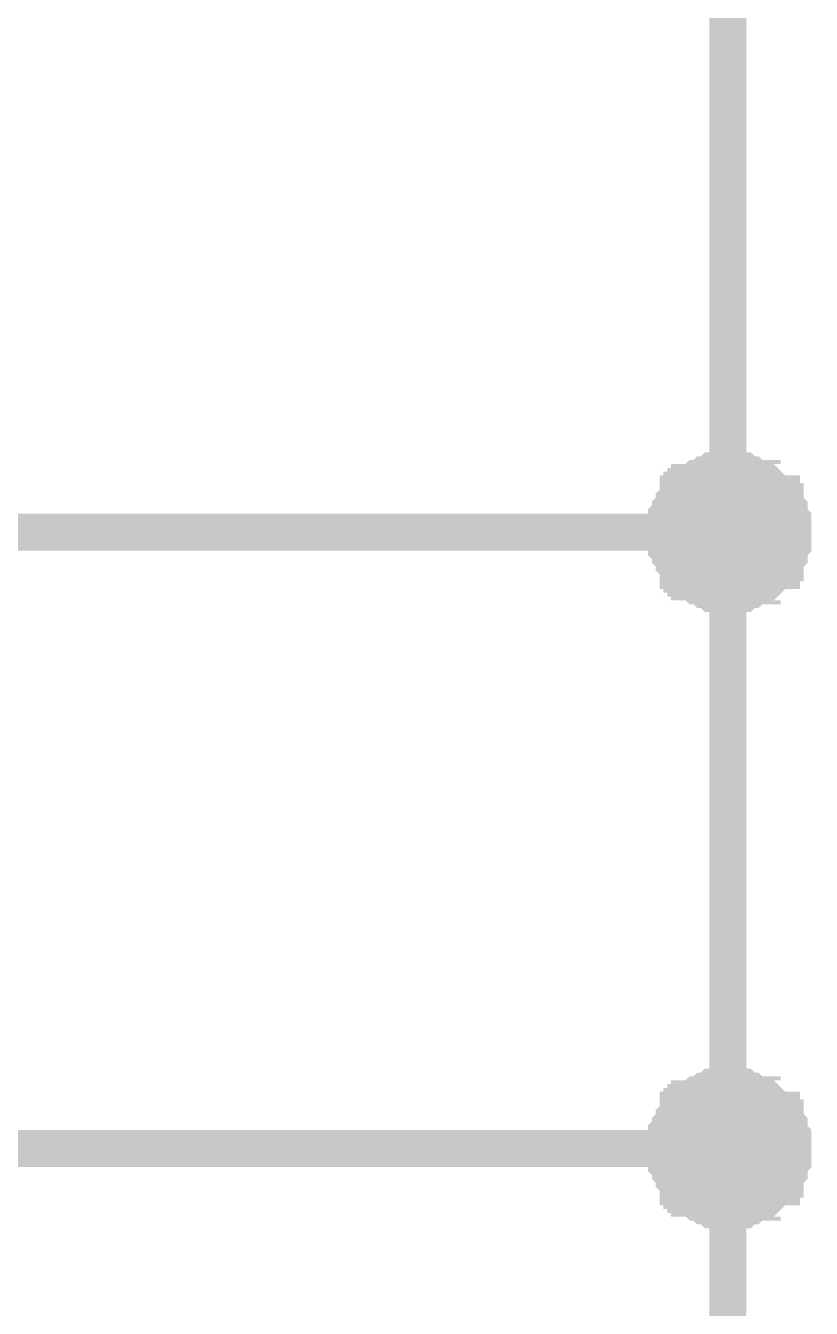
# Model space of a CAD drawing. Header units: millimetres. Extents: x 101 to 942, y 57 to 651.
# Drawn here: x 751.79 to 758.17, y 512.48 to 522.89 of the extents above; entities that cross this region are included whole.
import ezdxf

# ---------------------------------------------------------------- set-up
doc = ezdxf.new("R2010")
doc.units = ezdxf.units.MM
doc.header["$LTSCALE"] = 0.5
doc.layers.add('Sheet', color=255, linetype='Continuous')

msp = doc.modelspace()

# ---------------------------------------------------------------- linework, layer by layer
at = {"layer": 'Sheet', "color": 7}
for points, const_width in [([(747.49, 518.784), (757.49, 518.784), (757.49, 523.785), (747.49, 523.785)], 0.3), ([(756.993, 518.784), (756.993, 518.815), (756.993, 518.846), (756.993, 518.846), (756.993, 518.877), (756.993, 518.908), (757.024, 518.939), (757.024, 518.97), (757.024, 518.97), (757.055, 519.001), (757.055, 519.032), (757.055, 519.032), (757.087, 519.063), (757.087, 519.094), (757.118, 519.094), (757.118, 519.125), (757.149, 519.125), (757.149, 519.156), (757.18, 519.156), (757.18, 519.187), (757.211, 519.187), (757.242, 519.219), (757.242, 519.219), (757.273, 519.219), (757.304, 519.25), (757.304, 519.25), (757.335, 519.25), (757.366, 519.281), (757.397, 519.281), (757.428, 519.281), (757.428, 519.281), (757.459, 519.281), (757.49, 519.281)], 0.3), ([(756.993, 518.784), (756.993, 518.815), (756.993, 518.846), (756.993, 518.846), (756.993, 518.877), (756.993, 518.908), (757.024, 518.939), (757.024, 518.97), (757.024, 518.97), (757.055, 519.001), (757.055, 519.032), (757.055, 519.032), (757.087, 519.063), (757.087, 519.094), (757.118, 519.094), (757.118, 519.125), (757.149, 519.125), (757.149, 519.156), (757.18, 519.156), (757.18, 519.187), (757.211, 519.187), (757.242, 519.219), (757.242, 519.219), (757.273, 519.219), (757.304, 519.25), (757.304, 519.25), (757.335, 519.25), (757.366, 519.281), (757.397, 519.281), (757.428, 519.281), (757.428, 519.281), (757.459, 519.281), (757.49, 519.281)], 0.3), ([(756.993, 518.784), (756.993, 518.815), (756.993, 518.846), (756.993, 518.846), (756.993, 518.877), (756.993, 518.908), (757.024, 518.939), (757.024, 518.97), (757.024, 518.97), (757.055, 519.001), (757.055, 519.032), (757.055, 519.032), (757.087, 519.063), (757.087, 519.094), (757.118, 519.094), (757.118, 519.125), (757.149, 519.125), (757.149, 519.156), (757.18, 519.156), (757.18, 519.187), (757.211, 519.187), (757.242, 519.219), (757.242, 519.219), (757.273, 519.219), (757.304, 519.25), (757.304, 519.25), (757.335, 519.25), (757.366, 519.281), (757.397, 519.281), (757.428, 519.281), (757.428, 519.281), (757.459, 519.281), (757.49, 519.281)], 0.3), ([(756.993, 518.784), (756.993, 518.815), (756.993, 518.846), (756.993, 518.846), (756.993, 518.877), (756.993, 518.908), (757.024, 518.939), (757.024, 518.97), (757.024, 518.97), (757.055, 519.001), (757.055, 519.032), (757.055, 519.032), (757.087, 519.063), (757.087, 519.094), (757.118, 519.094), (757.118, 519.125), (757.149, 519.125), (757.149, 519.156), (757.18, 519.156), (757.18, 519.187), (757.211, 519.187), (757.242, 519.219), (757.242, 519.219), (757.273, 519.219), (757.304, 519.25), (757.304, 519.25), (757.335, 519.25), (757.366, 519.281), (757.397, 519.281), (757.428, 519.281), (757.428, 519.281), (757.459, 519.281), (757.49, 519.281)], 0.3), ([(757.49, 519.281), (757.49, 519.281)], 0.3), ([(757.49, 519.281), (757.521, 519.281), (757.552, 519.281), (757.552, 519.281), (757.583, 519.281), (757.615, 519.281), (757.646, 519.25), (757.677, 519.25), (757.677, 519.25), (757.708, 519.219), (757.739, 519.219), (757.77, 519.219), (757.77, 519.187), (757.801, 519.187), (757.832, 519.156), (757.832, 519.156), (757.863, 519.125), (757.863, 519.125), (757.894, 519.094), (757.925, 519.094), (757.925, 519.063), (757.925, 519.032), (757.956, 519.032), (757.956, 519.001), (757.987, 518.97), (757.987, 518.97), (757.987, 518.939), (757.987, 518.908), (758.018, 518.877), (758.018, 518.846), (758.018, 518.846), (758.018, 518.815), (758.018, 518.784)], 0.3), ([(757.49, 519.281), (757.49, 519.281)], 0.3), ([(757.49, 519.281), (757.521, 519.281), (757.552, 519.281), (757.552, 519.281), (757.583, 519.281), (757.615, 519.281), (757.646, 519.25), (757.677, 519.25), (757.677, 519.25), (757.708, 519.219), (757.739, 519.219), (757.77, 519.219), (757.77, 519.187), (757.801, 519.187), (757.832, 519.156), (757.832, 519.156), (757.863, 519.125), (757.863, 519.125), (757.894, 519.094), (757.925, 519.094), (757.925, 519.063), (757.925, 519.032), (757.956, 519.032), (757.956, 519.001), (757.987, 518.97), (757.987, 518.97), (757.987, 518.939), (757.987, 518.908), (758.018, 518.877), (758.018, 518.846), (758.018, 518.846), (758.018, 518.815), (758.018, 518.784)], 0.3), ([(757.49, 519.281), (757.49, 519.281)], 0.3), ([(757.49, 519.281), (757.521, 519.281), (757.552, 519.281), (757.552, 519.281), (757.583, 519.281), (757.615, 519.281), (757.646, 519.25), (757.677, 519.25), (757.677, 519.25), (757.708, 519.219), (757.739, 519.219), (757.77, 519.219), (757.77, 519.187), (757.801, 519.187), (757.832, 519.156), (757.832, 519.156), (757.863, 519.125), (757.863, 519.125), (757.894, 519.094), (757.925, 519.094), (757.925, 519.063), (757.925, 519.032), (757.956, 519.032), (757.956, 519.001), (757.987, 518.97), (757.987, 518.97), (757.987, 518.939), (757.987, 518.908), (758.018, 518.877), (758.018, 518.846), (758.018, 518.846), (758.018, 518.815), (758.018, 518.784)], 0.3), ([(757.49, 519.281), (757.49, 519.281)], 0.3), ([(757.49, 519.281), (757.521, 519.281), (757.552, 519.281), (757.552, 519.281), (757.583, 519.281), (757.615, 519.281), (757.646, 519.25), (757.677, 519.25), (757.677, 519.25), (757.708, 519.219), (757.739, 519.219), (757.77, 519.219), (757.77, 519.187), (757.801, 519.187), (757.832, 519.156), (757.832, 519.156), (757.863, 519.125), (757.863, 519.125), (757.894, 519.094), (757.925, 519.094), (757.925, 519.063), (757.925, 519.032), (757.956, 519.032), (757.956, 519.001), (757.987, 518.97), (757.987, 518.97), (757.987, 518.939), (757.987, 518.908), (758.018, 518.877), (758.018, 518.846), (758.018, 518.846), (758.018, 518.815), (758.018, 518.784)], 0.3), ([(756.993, 518.784), (756.993, 518.815), (756.993, 518.846), (756.993, 518.846), (756.993, 518.877), (756.993, 518.908), (757.024, 518.939), (757.024, 518.97), (757.024, 518.97), (757.055, 519.001), (757.055, 519.032), (757.055, 519.032), (757.087, 519.063), (757.087, 519.094), (757.118, 519.094), (757.118, 519.125), (757.149, 519.125), (757.149, 519.156), (757.18, 519.156), (757.18, 519.187), (757.211, 519.187), (757.242, 519.219), (757.242, 519.219), (757.273, 519.219), (757.304, 519.25), (757.304, 519.25), (757.335, 519.25), (757.366, 519.281), (757.397, 519.281), (757.428, 519.281), (757.428, 519.281), (757.459, 519.281), (757.49, 519.281)], 0.0991), ([(756.993, 518.784), (756.993, 518.815), (756.993, 518.846), (756.993, 518.846), (756.993, 518.877), (756.993, 518.908), (757.024, 518.939), (757.024, 518.97), (757.024, 518.97), (757.055, 519.001), (757.055, 519.032), (757.055, 519.032), (757.087, 519.063), (757.087, 519.094), (757.118, 519.094), (757.118, 519.125), (757.149, 519.125), (757.149, 519.156), (757.18, 519.156), (757.18, 519.187), (757.211, 519.187), (757.242, 519.219), (757.242, 519.219), (757.273, 519.219), (757.304, 519.25), (757.304, 519.25), (757.335, 519.25), (757.366, 519.281), (757.397, 519.281), (757.428, 519.281), (757.428, 519.281), (757.459, 519.281), (757.49, 519.281)], 0.0991), ([(756.993, 518.784), (756.993, 518.815), (756.993, 518.846), (756.993, 518.846), (756.993, 518.877), (756.993, 518.908), (757.024, 518.939), (757.024, 518.97), (757.024, 518.97), (757.055, 519.001), (757.055, 519.032), (757.055, 519.032), (757.087, 519.063), (757.087, 519.094), (757.118, 519.094), (757.118, 519.125), (757.149, 519.125), (757.149, 519.156), (757.18, 519.156), (757.18, 519.187), (757.211, 519.187), (757.242, 519.219), (757.242, 519.219), (757.273, 519.219), (757.304, 519.25), (757.304, 519.25), (757.335, 519.25), (757.366, 519.281), (757.397, 519.281), (757.428, 519.281), (757.428, 519.281), (757.459, 519.281), (757.49, 519.281)], 0.0991), ([(756.993, 518.784), (756.993, 518.815), (756.993, 518.846), (756.993, 518.846), (756.993, 518.877), (756.993, 518.908), (757.024, 518.939), (757.024, 518.97), (757.024, 518.97), (757.055, 519.001), (757.055, 519.032), (757.055, 519.032), (757.087, 519.063), (757.087, 519.094), (757.118, 519.094), (757.118, 519.125), (757.149, 519.125), (757.149, 519.156), (757.18, 519.156), (757.18, 519.187), (757.211, 519.187), (757.242, 519.219), (757.242, 519.219), (757.273, 519.219), (757.304, 519.25), (757.304, 519.25), (757.335, 519.25), (757.366, 519.281), (757.397, 519.281), (757.428, 519.281), (757.428, 519.281), (757.459, 519.281), (757.49, 519.281)], 0.0991), ([(757.49, 519.281), (757.49, 519.281)], 0.0991), ([(757.49, 519.281), (757.521, 519.281), (757.552, 519.281), (757.552, 519.281), (757.583, 519.281), (757.615, 519.281), (757.646, 519.25), (757.677, 519.25), (757.677, 519.25), (757.708, 519.219), (757.739, 519.219), (757.77, 519.219), (757.77, 519.187), (757.801, 519.187), (757.832, 519.156), (757.832, 519.156), (757.863, 519.125), (757.863, 519.125), (757.894, 519.094), (757.925, 519.094), (757.925, 519.063), (757.925, 519.032), (757.956, 519.032), (757.956, 519.001), (757.987, 518.97), (757.987, 518.97), (757.987, 518.939), (757.987, 518.908), (758.018, 518.877), (758.018, 518.846), (758.018, 518.846), (758.018, 518.815), (758.018, 518.784)], 0.0991), ([(757.49, 519.281), (757.49, 519.281)], 0.0991), ([(757.49, 519.281), (757.521, 519.281), (757.552, 519.281), (757.552, 519.281), (757.583, 519.281), (757.615, 519.281), (757.646, 519.25), (757.677, 519.25), (757.677, 519.25), (757.708, 519.219), (757.739, 519.219), (757.77, 519.219), (757.77, 519.187), (757.801, 519.187), (757.832, 519.156), (757.832, 519.156), (757.863, 519.125), (757.863, 519.125), (757.894, 519.094), (757.925, 519.094), (757.925, 519.063), (757.925, 519.032), (757.956, 519.032), (757.956, 519.001), (757.987, 518.97), (757.987, 518.97), (757.987, 518.939), (757.987, 518.908), (758.018, 518.877), (758.018, 518.846), (758.018, 518.846), (758.018, 518.815), (758.018, 518.784)], 0.0991), ([(757.49, 519.281), (757.49, 519.281)], 0.0991), ([(757.49, 519.281), (757.521, 519.281), (757.552, 519.281), (757.552, 519.281), (757.583, 519.281), (757.615, 519.281), (757.646, 519.25), (757.677, 519.25), (757.677, 519.25), (757.708, 519.219), (757.739, 519.219), (757.77, 519.219), (757.77, 519.187), (757.801, 519.187), (757.832, 519.156), (757.832, 519.156), (757.863, 519.125), (757.863, 519.125), (757.894, 519.094), (757.925, 519.094), (757.925, 519.063), (757.925, 519.032), (757.956, 519.032), (757.956, 519.001), (757.987, 518.97), (757.987, 518.97), (757.987, 518.939), (757.987, 518.908), (758.018, 518.877), (758.018, 518.846), (758.018, 518.846), (758.018, 518.815), (758.018, 518.784)], 0.0991), ([(757.49, 519.281), (757.49, 519.281)], 0.0991), ([(757.49, 519.281), (757.521, 519.281), (757.552, 519.281), (757.552, 519.281), (757.583, 519.281), (757.615, 519.281), (757.646, 519.25), (757.677, 519.25), (757.677, 519.25), (757.708, 519.219), (757.739, 519.219), (757.77, 519.219), (757.77, 519.187), (757.801, 519.187), (757.832, 519.156), (757.832, 519.156), (757.863, 519.125), (757.863, 519.125), (757.894, 519.094), (757.925, 519.094), (757.925, 519.063), (757.925, 519.032), (757.956, 519.032), (757.956, 519.001), (757.987, 518.97), (757.987, 518.97), (757.987, 518.939), (757.987, 518.908), (758.018, 518.877), (758.018, 518.846), (758.018, 518.846), (758.018, 518.815), (758.018, 518.784)], 0.0991), ([(757.49, 518.287), (757.459, 518.287), (757.428, 518.287), (757.428, 518.287), (757.397, 518.287), (757.366, 518.287), (757.335, 518.318), (757.304, 518.318), (757.304, 518.318), (757.273, 518.349), (757.242, 518.349), (757.242, 518.349), (757.211, 518.38), (757.18, 518.38), (757.18, 518.411), (757.149, 518.411), (757.149, 518.442), (757.118, 518.442), (757.118, 518.473), (757.087, 518.473), (757.087, 518.504), (757.055, 518.535), (757.055, 518.535), (757.055, 518.566), (757.024, 518.597), (757.024, 518.597), (757.024, 518.628), (756.993, 518.659), (756.993, 518.69), (756.993, 518.721), (756.993, 518.721), (756.993, 518.753), (756.993, 518.784)], 0.3), ([(756.993, 518.784), (756.993, 518.784)], 0.3), ([(757.49, 518.287), (757.459, 518.287), (757.428, 518.287), (757.428, 518.287), (757.397, 518.287), (757.366, 518.287), (757.335, 518.318), (757.304, 518.318), (757.304, 518.318), (757.273, 518.349), (757.242, 518.349), (757.242, 518.349), (757.211, 518.38), (757.18, 518.38), (757.18, 518.411), (757.149, 518.411), (757.149, 518.442), (757.118, 518.442), (757.118, 518.473), (757.087, 518.473), (757.087, 518.504), (757.055, 518.535), (757.055, 518.535), (757.055, 518.566), (757.024, 518.597), (757.024, 518.597), (757.024, 518.628), (756.993, 518.659), (756.993, 518.69), (756.993, 518.721), (756.993, 518.721), (756.993, 518.753), (756.993, 518.784)], 0.3), ([(756.993, 518.784), (756.993, 518.784)], 0.3), ([(757.49, 518.287), (757.459, 518.287), (757.428, 518.287), (757.428, 518.287), (757.397, 518.287), (757.366, 518.287), (757.335, 518.318), (757.304, 518.318), (757.304, 518.318), (757.273, 518.349), (757.242, 518.349), (757.242, 518.349), (757.211, 518.38), (757.18, 518.38), (757.18, 518.411), (757.149, 518.411), (757.149, 518.442), (757.118, 518.442), (757.118, 518.473), (757.087, 518.473), (757.087, 518.504), (757.055, 518.535), (757.055, 518.535), (757.055, 518.566), (757.024, 518.597), (757.024, 518.597), (757.024, 518.628), (756.993, 518.659), (756.993, 518.69), (756.993, 518.721), (756.993, 518.721), (756.993, 518.753), (756.993, 518.784)], 0.3), ([(756.993, 518.784), (756.993, 518.784)], 0.3), ([(757.49, 518.287), (757.459, 518.287), (757.428, 518.287), (757.428, 518.287), (757.397, 518.287), (757.366, 518.287), (757.335, 518.318), (757.304, 518.318), (757.304, 518.318), (757.273, 518.349), (757.242, 518.349), (757.242, 518.349), (757.211, 518.38), (757.18, 518.38), (757.18, 518.411), (757.149, 518.411), (757.149, 518.442), (757.118, 518.442), (757.118, 518.473), (757.087, 518.473), (757.087, 518.504), (757.055, 518.535), (757.055, 518.535), (757.055, 518.566), (757.024, 518.597), (757.024, 518.597), (757.024, 518.628), (756.993, 518.659), (756.993, 518.69), (756.993, 518.721), (756.993, 518.721), (756.993, 518.753), (756.993, 518.784)], 0.3), ([(756.993, 518.784), (756.993, 518.784)], 0.3), ([(757.49, 513.782), (757.49, 518.784)], 0.3), ([(758.018, 518.784), (758.018, 518.753), (758.018, 518.721), (758.018, 518.721), (758.018, 518.69), (757.987, 518.659), (757.987, 518.628), (757.987, 518.597), (757.987, 518.597), (757.956, 518.566), (757.956, 518.535), (757.925, 518.535), (757.925, 518.504), (757.925, 518.473), (757.894, 518.473), (757.863, 518.442), (757.863, 518.442), (757.832, 518.411), (757.832, 518.411), (757.801, 518.38), (757.77, 518.38), (757.77, 518.349), (757.739, 518.349), (757.708, 518.349), (757.677, 518.318), (757.677, 518.318), (757.646, 518.318), (757.615, 518.287), (757.583, 518.287), (757.552, 518.287), (757.552, 518.287), (757.521, 518.287), (757.49, 518.287)], 0.3), ([(758.018, 518.784), (758.018, 518.753), (758.018, 518.721), (758.018, 518.721), (758.018, 518.69), (757.987, 518.659), (757.987, 518.628), (757.987, 518.597), (757.987, 518.597), (757.956, 518.566), (757.956, 518.535), (757.925, 518.535), (757.925, 518.504), (757.925, 518.473), (757.894, 518.473), (757.863, 518.442), (757.863, 518.442), (757.832, 518.411), (757.832, 518.411), (757.801, 518.38), (757.77, 518.38), (757.77, 518.349), (757.739, 518.349), (757.708, 518.349), (757.677, 518.318), (757.677, 518.318), (757.646, 518.318), (757.615, 518.287), (757.583, 518.287), (757.552, 518.287), (757.552, 518.287), (757.521, 518.287), (757.49, 518.287)], 0.3), ([(758.018, 518.784), (758.018, 518.753), (758.018, 518.721), (758.018, 518.721), (758.018, 518.69), (757.987, 518.659), (757.987, 518.628), (757.987, 518.597), (757.987, 518.597), (757.956, 518.566), (757.956, 518.535), (757.925, 518.535), (757.925, 518.504), (757.925, 518.473), (757.894, 518.473), (757.863, 518.442), (757.863, 518.442), (757.832, 518.411), (757.832, 518.411), (757.801, 518.38), (757.77, 518.38), (757.77, 518.349), (757.739, 518.349), (757.708, 518.349), (757.677, 518.318), (757.677, 518.318), (757.646, 518.318), (757.615, 518.287), (757.583, 518.287), (757.552, 518.287), (757.552, 518.287), (757.521, 518.287), (757.49, 518.287)], 0.3), ([(758.018, 518.784), (758.018, 518.753), (758.018, 518.721), (758.018, 518.721), (758.018, 518.69), (757.987, 518.659), (757.987, 518.628), (757.987, 518.597), (757.987, 518.597), (757.956, 518.566), (757.956, 518.535), (757.925, 518.535), (757.925, 518.504), (757.925, 518.473), (757.894, 518.473), (757.863, 518.442), (757.863, 518.442), (757.832, 518.411), (757.832, 518.411), (757.801, 518.38), (757.77, 518.38), (757.77, 518.349), (757.739, 518.349), (757.708, 518.349), (757.677, 518.318), (757.677, 518.318), (757.646, 518.318), (757.615, 518.287), (757.583, 518.287), (757.552, 518.287), (757.552, 518.287), (757.521, 518.287), (757.49, 518.287)], 0.3), ([(758.018, 518.784), (758.018, 518.784), (758.018, 518.784), (758.018, 518.784), (758.018, 518.784), (758.018, 518.784), (758.018, 518.784), (758.018, 518.784), (758.018, 518.784), (758.018, 518.784), (758.018, 518.784), (758.018, 518.784), (758.018, 518.784), (758.018, 518.784), (758.018, 518.784), (758.018, 518.784), (758.018, 518.784), (758.018, 518.784), (758.018, 518.784), (758.018, 518.784), (758.018, 518.784), (758.018, 518.784), (758.018, 518.784), (758.018, 518.784), (758.018, 518.784), (758.018, 518.784), (758.018, 518.784), (758.018, 518.784), (758.018, 518.784), (758.018, 518.784), (758.018, 518.784), (758.018, 518.784), (758.018, 518.784)], 0.3), ([(758.018, 518.784), (758.018, 518.784)], 0.3), ([(758.018, 518.784), (758.018, 518.784), (758.018, 518.784), (758.018, 518.784), (758.018, 518.784), (758.018, 518.784), (758.018, 518.784), (758.018, 518.784), (758.018, 518.784), (758.018, 518.784), (758.018, 518.784), (758.018, 518.784), (758.018, 518.784), (758.018, 518.784), (758.018, 518.784), (758.018, 518.784), (758.018, 518.784), (758.018, 518.784), (758.018, 518.784), (758.018, 518.784), (758.018, 518.784), (758.018, 518.784), (758.018, 518.784), (758.018, 518.784), (758.018, 518.784), (758.018, 518.784), (758.018, 518.784), (758.018, 518.784), (758.018, 518.784), (758.018, 518.784), (758.018, 518.784), (758.018, 518.784), (758.018, 518.784)], 0.3), ([(758.018, 518.784), (758.018, 518.784)], 0.3), ([(758.018, 518.784), (758.018, 518.784), (758.018, 518.784), (758.018, 518.784), (758.018, 518.784), (758.018, 518.784), (758.018, 518.784), (758.018, 518.784), (758.018, 518.784), (758.018, 518.784), (758.018, 518.784), (758.018, 518.784), (758.018, 518.784), (758.018, 518.784), (758.018, 518.784), (758.018, 518.784), (758.018, 518.784), (758.018, 518.784), (758.018, 518.784), (758.018, 518.784), (758.018, 518.784), (758.018, 518.784), (758.018, 518.784), (758.018, 518.784), (758.018, 518.784), (758.018, 518.784), (758.018, 518.784), (758.018, 518.784), (758.018, 518.784), (758.018, 518.784), (758.018, 518.784), (758.018, 518.784), (758.018, 518.784)], 0.3), ([(758.018, 518.784), (758.018, 518.784)], 0.3), ([(758.018, 518.784), (758.018, 518.784), (758.018, 518.784), (758.018, 518.784), (758.018, 518.784), (758.018, 518.784), (758.018, 518.784), (758.018, 518.784), (758.018, 518.784), (758.018, 518.784), (758.018, 518.784), (758.018, 518.784), (758.018, 518.784), (758.018, 518.784), (758.018, 518.784), (758.018, 518.784), (758.018, 518.784), (758.018, 518.784), (758.018, 518.784), (758.018, 518.784), (758.018, 518.784), (758.018, 518.784), (758.018, 518.784), (758.018, 518.784), (758.018, 518.784), (758.018, 518.784), (758.018, 518.784), (758.018, 518.784), (758.018, 518.784), (758.018, 518.784), (758.018, 518.784), (758.018, 518.784), (758.018, 518.784)], 0.3), ([(758.018, 518.784), (758.018, 518.784)], 0.3), ([(757.49, 518.287), (757.459, 518.287), (757.428, 518.287), (757.428, 518.287), (757.397, 518.287), (757.366, 518.287), (757.335, 518.318), (757.304, 518.318), (757.304, 518.318), (757.273, 518.349), (757.242, 518.349), (757.242, 518.349), (757.211, 518.38), (757.18, 518.38), (757.18, 518.411), (757.149, 518.411), (757.149, 518.442), (757.118, 518.442), (757.118, 518.473), (757.087, 518.473), (757.087, 518.504), (757.055, 518.535), (757.055, 518.535), (757.055, 518.566), (757.024, 518.597), (757.024, 518.597), (757.024, 518.628), (756.993, 518.659), (756.993, 518.69), (756.993, 518.721), (756.993, 518.721), (756.993, 518.753), (756.993, 518.784)], 0.0991), ([(756.993, 518.784), (756.993, 518.784)], 0.0991), ([(757.49, 518.287), (757.459, 518.287), (757.428, 518.287), (757.428, 518.287), (757.397, 518.287), (757.366, 518.287), (757.335, 518.318), (757.304, 518.318), (757.304, 518.318), (757.273, 518.349), (757.242, 518.349), (757.242, 518.349), (757.211, 518.38), (757.18, 518.38), (757.18, 518.411), (757.149, 518.411), (757.149, 518.442), (757.118, 518.442), (757.118, 518.473), (757.087, 518.473), (757.087, 518.504), (757.055, 518.535), (757.055, 518.535), (757.055, 518.566), (757.024, 518.597), (757.024, 518.597), (757.024, 518.628), (756.993, 518.659), (756.993, 518.69), (756.993, 518.721), (756.993, 518.721), (756.993, 518.753), (756.993, 518.784)], 0.0991), ([(756.993, 518.784), (756.993, 518.784)], 0.0991), ([(757.49, 518.287), (757.459, 518.287), (757.428, 518.287), (757.428, 518.287), (757.397, 518.287), (757.366, 518.287), (757.335, 518.318), (757.304, 518.318), (757.304, 518.318), (757.273, 518.349), (757.242, 518.349), (757.242, 518.349), (757.211, 518.38), (757.18, 518.38), (757.18, 518.411), (757.149, 518.411), (757.149, 518.442), (757.118, 518.442), (757.118, 518.473), (757.087, 518.473), (757.087, 518.504), (757.055, 518.535), (757.055, 518.535), (757.055, 518.566), (757.024, 518.597), (757.024, 518.597), (757.024, 518.628), (756.993, 518.659), (756.993, 518.69), (756.993, 518.721), (756.993, 518.721), (756.993, 518.753), (756.993, 518.784)], 0.0991), ([(756.993, 518.784), (756.993, 518.784)], 0.0991), ([(757.49, 518.287), (757.459, 518.287), (757.428, 518.287), (757.428, 518.287), (757.397, 518.287), (757.366, 518.287), (757.335, 518.318), (757.304, 518.318), (757.304, 518.318), (757.273, 518.349), (757.242, 518.349), (757.242, 518.349), (757.211, 518.38), (757.18, 518.38), (757.18, 518.411), (757.149, 518.411), (757.149, 518.442), (757.118, 518.442), (757.118, 518.473), (757.087, 518.473), (757.087, 518.504), (757.055, 518.535), (757.055, 518.535), (757.055, 518.566), (757.024, 518.597), (757.024, 518.597), (757.024, 518.628), (756.993, 518.659), (756.993, 518.69), (756.993, 518.721), (756.993, 518.721), (756.993, 518.753), (756.993, 518.784)], 0.0991), ([(756.993, 518.784), (756.993, 518.784)], 0.0991), ([(758.018, 518.784), (758.018, 518.753), (758.018, 518.721), (758.018, 518.721), (758.018, 518.69), (757.987, 518.659), (757.987, 518.628), (757.987, 518.597), (757.987, 518.597), (757.956, 518.566), (757.956, 518.535), (757.925, 518.535), (757.925, 518.504), (757.925, 518.473), (757.894, 518.473), (757.863, 518.442), (757.863, 518.442), (757.832, 518.411), (757.832, 518.411), (757.801, 518.38), (757.77, 518.38), (757.77, 518.349), (757.739, 518.349), (757.708, 518.349), (757.677, 518.318), (757.677, 518.318), (757.646, 518.318), (757.615, 518.287), (757.583, 518.287), (757.552, 518.287), (757.552, 518.287), (757.521, 518.287), (757.49, 518.287)], 0.0991), ([(758.018, 518.784), (758.018, 518.753), (758.018, 518.721), (758.018, 518.721), (758.018, 518.69), (757.987, 518.659), (757.987, 518.628), (757.987, 518.597), (757.987, 518.597), (757.956, 518.566), (757.956, 518.535), (757.925, 518.535), (757.925, 518.504), (757.925, 518.473), (757.894, 518.473), (757.863, 518.442), (757.863, 518.442), (757.832, 518.411), (757.832, 518.411), (757.801, 518.38), (757.77, 518.38), (757.77, 518.349), (757.739, 518.349), (757.708, 518.349), (757.677, 518.318), (757.677, 518.318), (757.646, 518.318), (757.615, 518.287), (757.583, 518.287), (757.552, 518.287), (757.552, 518.287), (757.521, 518.287), (757.49, 518.287)], 0.0991), ([(758.018, 518.784), (758.018, 518.753), (758.018, 518.721), (758.018, 518.721), (758.018, 518.69), (757.987, 518.659), (757.987, 518.628), (757.987, 518.597), (757.987, 518.597), (757.956, 518.566), (757.956, 518.535), (757.925, 518.535), (757.925, 518.504), (757.925, 518.473), (757.894, 518.473), (757.863, 518.442), (757.863, 518.442), (757.832, 518.411), (757.832, 518.411), (757.801, 518.38), (757.77, 518.38), (757.77, 518.349), (757.739, 518.349), (757.708, 518.349), (757.677, 518.318), (757.677, 518.318), (757.646, 518.318), (757.615, 518.287), (757.583, 518.287), (757.552, 518.287), (757.552, 518.287), (757.521, 518.287), (757.49, 518.287)], 0.0991), ([(758.018, 518.784), (758.018, 518.753), (758.018, 518.721), (758.018, 518.721), (758.018, 518.69), (757.987, 518.659), (757.987, 518.628), (757.987, 518.597), (757.987, 518.597), (757.956, 518.566), (757.956, 518.535), (757.925, 518.535), (757.925, 518.504), (757.925, 518.473), (757.894, 518.473), (757.863, 518.442), (757.863, 518.442), (757.832, 518.411), (757.832, 518.411), (757.801, 518.38), (757.77, 518.38), (757.77, 518.349), (757.739, 518.349), (757.708, 518.349), (757.677, 518.318), (757.677, 518.318), (757.646, 518.318), (757.615, 518.287), (757.583, 518.287), (757.552, 518.287), (757.552, 518.287), (757.521, 518.287), (757.49, 518.287)], 0.0991), ([(758.018, 518.784), (758.018, 518.784), (758.018, 518.784), (758.018, 518.784), (758.018, 518.784), (758.018, 518.784), (758.018, 518.784), (758.018, 518.784), (758.018, 518.784), (758.018, 518.784), (758.018, 518.784), (758.018, 518.784), (758.018, 518.784), (758.018, 518.784), (758.018, 518.784), (758.018, 518.784), (758.018, 518.784), (758.018, 518.784), (758.018, 518.784), (758.018, 518.784), (758.018, 518.784), (758.018, 518.784), (758.018, 518.784), (758.018, 518.784), (758.018, 518.784), (758.018, 518.784), (758.018, 518.784), (758.018, 518.784), (758.018, 518.784), (758.018, 518.784), (758.018, 518.784), (758.018, 518.784), (758.018, 518.784)], 0.0991), ([(758.018, 518.784), (758.018, 518.784)], 0.0991), ([(758.018, 518.784), (758.018, 518.784), (758.018, 518.784), (758.018, 518.784), (758.018, 518.784), (758.018, 518.784), (758.018, 518.784), (758.018, 518.784), (758.018, 518.784), (758.018, 518.784), (758.018, 518.784), (758.018, 518.784), (758.018, 518.784), (758.018, 518.784), (758.018, 518.784), (758.018, 518.784), (758.018, 518.784), (758.018, 518.784), (758.018, 518.784), (758.018, 518.784), (758.018, 518.784), (758.018, 518.784), (758.018, 518.784), (758.018, 518.784), (758.018, 518.784), (758.018, 518.784), (758.018, 518.784), (758.018, 518.784), (758.018, 518.784), (758.018, 518.784), (758.018, 518.784), (758.018, 518.784), (758.018, 518.784)], 0.0991), ([(758.018, 518.784), (758.018, 518.784)], 0.0991), ([(758.018, 518.784), (758.018, 518.784), (758.018, 518.784), (758.018, 518.784), (758.018, 518.784), (758.018, 518.784), (758.018, 518.784), (758.018, 518.784), (758.018, 518.784), (758.018, 518.784), (758.018, 518.784), (758.018, 518.784), (758.018, 518.784), (758.018, 518.784), (758.018, 518.784), (758.018, 518.784), (758.018, 518.784), (758.018, 518.784), (758.018, 518.784), (758.018, 518.784), (758.018, 518.784), (758.018, 518.784), (758.018, 518.784), (758.018, 518.784), (758.018, 518.784), (758.018, 518.784), (758.018, 518.784), (758.018, 518.784), (758.018, 518.784), (758.018, 518.784), (758.018, 518.784), (758.018, 518.784), (758.018, 518.784)], 0.0991), ([(758.018, 518.784), (758.018, 518.784)], 0.0991), ([(758.018, 518.784), (758.018, 518.784), (758.018, 518.784), (758.018, 518.784), (758.018, 518.784), (758.018, 518.784), (758.018, 518.784), (758.018, 518.784), (758.018, 518.784), (758.018, 518.784), (758.018, 518.784), (758.018, 518.784), (758.018, 518.784), (758.018, 518.784), (758.018, 518.784), (758.018, 518.784), (758.018, 518.784), (758.018, 518.784), (758.018, 518.784), (758.018, 518.784), (758.018, 518.784), (758.018, 518.784), (758.018, 518.784), (758.018, 518.784), (758.018, 518.784), (758.018, 518.784), (758.018, 518.784), (758.018, 518.784), (758.018, 518.784), (758.018, 518.784), (758.018, 518.784), (758.018, 518.784), (758.018, 518.784)], 0.0991), ([(758.018, 518.784), (758.018, 518.784)], 0.0991), ([(756.993, 513.782), (756.993, 513.813), (756.993, 513.844), (756.993, 513.844), (756.993, 513.875), (756.993, 513.906), (757.024, 513.937), (757.024, 513.968), (757.024, 513.968), (757.055, 513.999), (757.055, 514.03), (757.055, 514.03), (757.087, 514.061), (757.087, 514.092), (757.118, 514.092), (757.118, 514.124), (757.149, 514.124), (757.149, 514.155), (757.18, 514.155), (757.18, 514.186), (757.211, 514.186), (757.242, 514.217), (757.242, 514.217), (757.273, 514.217), (757.304, 514.248), (757.304, 514.248), (757.335, 514.248), (757.366, 514.279), (757.397, 514.279), (757.428, 514.279), (757.428, 514.279), (757.459, 514.279), (757.49, 514.279)], 0.3), ([(756.993, 513.782), (756.993, 513.813), (756.993, 513.844), (756.993, 513.844), (756.993, 513.875), (756.993, 513.906), (757.024, 513.937), (757.024, 513.968), (757.024, 513.968), (757.055, 513.999), (757.055, 514.03), (757.055, 514.03), (757.087, 514.061), (757.087, 514.092), (757.118, 514.092), (757.118, 514.124), (757.149, 514.124), (757.149, 514.155), (757.18, 514.155), (757.18, 514.186), (757.211, 514.186), (757.242, 514.217), (757.242, 514.217), (757.273, 514.217), (757.304, 514.248), (757.304, 514.248), (757.335, 514.248), (757.366, 514.279), (757.397, 514.279), (757.428, 514.279), (757.428, 514.279), (757.459, 514.279), (757.49, 514.279)], 0.3), ([(756.993, 513.782), (756.993, 513.813), (756.993, 513.844), (756.993, 513.844), (756.993, 513.875), (756.993, 513.906), (757.024, 513.937), (757.024, 513.968), (757.024, 513.968), (757.055, 513.999), (757.055, 514.03), (757.055, 514.03), (757.087, 514.061), (757.087, 514.092), (757.118, 514.092), (757.118, 514.124), (757.149, 514.124), (757.149, 514.155), (757.18, 514.155), (757.18, 514.186), (757.211, 514.186), (757.242, 514.217), (757.242, 514.217), (757.273, 514.217), (757.304, 514.248), (757.304, 514.248), (757.335, 514.248), (757.366, 514.279), (757.397, 514.279), (757.428, 514.279), (757.428, 514.279), (757.459, 514.279), (757.49, 514.279)], 0.3), ([(756.993, 513.782), (756.993, 513.813), (756.993, 513.844), (756.993, 513.844), (756.993, 513.875), (756.993, 513.906), (757.024, 513.937), (757.024, 513.968), (757.024, 513.968), (757.055, 513.999), (757.055, 514.03), (757.055, 514.03), (757.087, 514.061), (757.087, 514.092), (757.118, 514.092), (757.118, 514.124), (757.149, 514.124), (757.149, 514.155), (757.18, 514.155), (757.18, 514.186), (757.211, 514.186), (757.242, 514.217), (757.242, 514.217), (757.273, 514.217), (757.304, 514.248), (757.304, 514.248), (757.335, 514.248), (757.366, 514.279), (757.397, 514.279), (757.428, 514.279), (757.428, 514.279), (757.459, 514.279), (757.49, 514.279)], 0.3), ([(757.49, 514.279), (757.49, 514.279)], 0.3), ([(757.49, 514.279), (757.521, 514.279), (757.552, 514.279), (757.552, 514.279), (757.583, 514.279), (757.615, 514.279), (757.646, 514.248), (757.677, 514.248), (757.677, 514.248), (757.708, 514.217), (757.739, 514.217), (757.77, 514.217), (757.77, 514.186), (757.801, 514.186), (757.832, 514.155), (757.832, 514.155), (757.863, 514.124), (757.863, 514.124), (757.894, 514.092), (757.925, 514.092), (757.925, 514.061), (757.925, 514.03), (757.956, 514.03), (757.956, 513.999), (757.987, 513.968), (757.987, 513.968), (757.987, 513.937), (757.987, 513.906), (758.018, 513.875), (758.018, 513.844), (758.018, 513.844), (758.018, 513.813), (758.018, 513.782)], 0.3), ([(757.49, 514.279), (757.49, 514.279)], 0.3), ([(757.49, 514.279), (757.521, 514.279), (757.552, 514.279), (757.552, 514.279), (757.583, 514.279), (757.615, 514.279), (757.646, 514.248), (757.677, 514.248), (757.677, 514.248), (757.708, 514.217), (757.739, 514.217), (757.77, 514.217), (757.77, 514.186), (757.801, 514.186), (757.832, 514.155), (757.832, 514.155), (757.863, 514.124), (757.863, 514.124), (757.894, 514.092), (757.925, 514.092), (757.925, 514.061), (757.925, 514.03), (757.956, 514.03), (757.956, 513.999), (757.987, 513.968), (757.987, 513.968), (757.987, 513.937), (757.987, 513.906), (758.018, 513.875), (758.018, 513.844), (758.018, 513.844), (758.018, 513.813), (758.018, 513.782)], 0.3), ([(757.49, 514.279), (757.49, 514.279)], 0.3), ([(757.49, 514.279), (757.521, 514.279), (757.552, 514.279), (757.552, 514.279), (757.583, 514.279), (757.615, 514.279), (757.646, 514.248), (757.677, 514.248), (757.677, 514.248), (757.708, 514.217), (757.739, 514.217), (757.77, 514.217), (757.77, 514.186), (757.801, 514.186), (757.832, 514.155), (757.832, 514.155), (757.863, 514.124), (757.863, 514.124), (757.894, 514.092), (757.925, 514.092), (757.925, 514.061), (757.925, 514.03), (757.956, 514.03), (757.956, 513.999), (757.987, 513.968), (757.987, 513.968), (757.987, 513.937), (757.987, 513.906), (758.018, 513.875), (758.018, 513.844), (758.018, 513.844), (758.018, 513.813), (758.018, 513.782)], 0.3), ([(757.49, 514.279), (757.49, 514.279)], 0.3), ([(757.49, 514.279), (757.521, 514.279), (757.552, 514.279), (757.552, 514.279), (757.583, 514.279), (757.615, 514.279), (757.646, 514.248), (757.677, 514.248), (757.677, 514.248), (757.708, 514.217), (757.739, 514.217), (757.77, 514.217), (757.77, 514.186), (757.801, 514.186), (757.832, 514.155), (757.832, 514.155), (757.863, 514.124), (757.863, 514.124), (757.894, 514.092), (757.925, 514.092), (757.925, 514.061), (757.925, 514.03), (757.956, 514.03), (757.956, 513.999), (757.987, 513.968), (757.987, 513.968), (757.987, 513.937), (757.987, 513.906), (758.018, 513.875), (758.018, 513.844), (758.018, 513.844), (758.018, 513.813), (758.018, 513.782)], 0.3), ([(756.993, 513.782), (756.993, 513.813), (756.993, 513.844), (756.993, 513.844), (756.993, 513.875), (756.993, 513.906), (757.024, 513.937), (757.024, 513.968), (757.024, 513.968), (757.055, 513.999), (757.055, 514.03), (757.055, 514.03), (757.087, 514.061), (757.087, 514.092), (757.118, 514.092), (757.118, 514.124), (757.149, 514.124), (757.149, 514.155), (757.18, 514.155), (757.18, 514.186), (757.211, 514.186), (757.242, 514.217), (757.242, 514.217), (757.273, 514.217), (757.304, 514.248), (757.304, 514.248), (757.335, 514.248), (757.366, 514.279), (757.397, 514.279), (757.428, 514.279), (757.428, 514.279), (757.459, 514.279), (757.49, 514.279)], 0.0991), ([(756.993, 513.782), (756.993, 513.813), (756.993, 513.844), (756.993, 513.844), (756.993, 513.875), (756.993, 513.906), (757.024, 513.937), (757.024, 513.968), (757.024, 513.968), (757.055, 513.999), (757.055, 514.03), (757.055, 514.03), (757.087, 514.061), (757.087, 514.092), (757.118, 514.092), (757.118, 514.124), (757.149, 514.124), (757.149, 514.155), (757.18, 514.155), (757.18, 514.186), (757.211, 514.186), (757.242, 514.217), (757.242, 514.217), (757.273, 514.217), (757.304, 514.248), (757.304, 514.248), (757.335, 514.248), (757.366, 514.279), (757.397, 514.279), (757.428, 514.279), (757.428, 514.279), (757.459, 514.279), (757.49, 514.279)], 0.0991), ([(756.993, 513.782), (756.993, 513.813), (756.993, 513.844), (756.993, 513.844), (756.993, 513.875), (756.993, 513.906), (757.024, 513.937), (757.024, 513.968), (757.024, 513.968), (757.055, 513.999), (757.055, 514.03), (757.055, 514.03), (757.087, 514.061), (757.087, 514.092), (757.118, 514.092), (757.118, 514.124), (757.149, 514.124), (757.149, 514.155), (757.18, 514.155), (757.18, 514.186), (757.211, 514.186), (757.242, 514.217), (757.242, 514.217), (757.273, 514.217), (757.304, 514.248), (757.304, 514.248), (757.335, 514.248), (757.366, 514.279), (757.397, 514.279), (757.428, 514.279), (757.428, 514.279), (757.459, 514.279), (757.49, 514.279)], 0.0991), ([(756.993, 513.782), (756.993, 513.813), (756.993, 513.844), (756.993, 513.844), (756.993, 513.875), (756.993, 513.906), (757.024, 513.937), (757.024, 513.968), (757.024, 513.968), (757.055, 513.999), (757.055, 514.03), (757.055, 514.03), (757.087, 514.061), (757.087, 514.092), (757.118, 514.092), (757.118, 514.124), (757.149, 514.124), (757.149, 514.155), (757.18, 514.155), (757.18, 514.186), (757.211, 514.186), (757.242, 514.217), (757.242, 514.217), (757.273, 514.217), (757.304, 514.248), (757.304, 514.248), (757.335, 514.248), (757.366, 514.279), (757.397, 514.279), (757.428, 514.279), (757.428, 514.279), (757.459, 514.279), (757.49, 514.279)], 0.0991), ([(757.49, 514.279), (757.49, 514.279)], 0.0991), ([(757.49, 514.279), (757.521, 514.279), (757.552, 514.279), (757.552, 514.279), (757.583, 514.279), (757.615, 514.279), (757.646, 514.248), (757.677, 514.248), (757.677, 514.248), (757.708, 514.217), (757.739, 514.217), (757.77, 514.217), (757.77, 514.186), (757.801, 514.186), (757.832, 514.155), (757.832, 514.155), (757.863, 514.124), (757.863, 514.124), (757.894, 514.092), (757.925, 514.092), (757.925, 514.061), (757.925, 514.03), (757.956, 514.03), (757.956, 513.999), (757.987, 513.968), (757.987, 513.968), (757.987, 513.937), (757.987, 513.906), (758.018, 513.875), (758.018, 513.844), (758.018, 513.844), (758.018, 513.813), (758.018, 513.782)], 0.0991), ([(757.49, 514.279), (757.49, 514.279)], 0.0991), ([(757.49, 514.279), (757.521, 514.279), (757.552, 514.279), (757.552, 514.279), (757.583, 514.279), (757.615, 514.279), (757.646, 514.248), (757.677, 514.248), (757.677, 514.248), (757.708, 514.217), (757.739, 514.217), (757.77, 514.217), (757.77, 514.186), (757.801, 514.186), (757.832, 514.155), (757.832, 514.155), (757.863, 514.124), (757.863, 514.124), (757.894, 514.092), (757.925, 514.092), (757.925, 514.061), (757.925, 514.03), (757.956, 514.03), (757.956, 513.999), (757.987, 513.968), (757.987, 513.968), (757.987, 513.937), (757.987, 513.906), (758.018, 513.875), (758.018, 513.844), (758.018, 513.844), (758.018, 513.813), (758.018, 513.782)], 0.0991), ([(757.49, 514.279), (757.49, 514.279)], 0.0991), ([(757.49, 514.279), (757.521, 514.279), (757.552, 514.279), (757.552, 514.279), (757.583, 514.279), (757.615, 514.279), (757.646, 514.248), (757.677, 514.248), (757.677, 514.248), (757.708, 514.217), (757.739, 514.217), (757.77, 514.217), (757.77, 514.186), (757.801, 514.186), (757.832, 514.155), (757.832, 514.155), (757.863, 514.124), (757.863, 514.124), (757.894, 514.092), (757.925, 514.092), (757.925, 514.061), (757.925, 514.03), (757.956, 514.03), (757.956, 513.999), (757.987, 513.968), (757.987, 513.968), (757.987, 513.937), (757.987, 513.906), (758.018, 513.875), (758.018, 513.844), (758.018, 513.844), (758.018, 513.813), (758.018, 513.782)], 0.0991), ([(757.49, 514.279), (757.49, 514.279)], 0.0991), ([(757.49, 514.279), (757.521, 514.279), (757.552, 514.279), (757.552, 514.279), (757.583, 514.279), (757.615, 514.279), (757.646, 514.248), (757.677, 514.248), (757.677, 514.248), (757.708, 514.217), (757.739, 514.217), (757.77, 514.217), (757.77, 514.186), (757.801, 514.186), (757.832, 514.155), (757.832, 514.155), (757.863, 514.124), (757.863, 514.124), (757.894, 514.092), (757.925, 514.092), (757.925, 514.061), (757.925, 514.03), (757.956, 514.03), (757.956, 513.999), (757.987, 513.968), (757.987, 513.968), (757.987, 513.937), (757.987, 513.906), (758.018, 513.875), (758.018, 513.844), (758.018, 513.844), (758.018, 513.813), (758.018, 513.782)], 0.0991), ([(747.49, 513.782), (747.49, 513.782), (757.49, 513.782), (757.49, 503.778)], 0.3), ([(757.49, 513.285), (757.459, 513.285), (757.428, 513.285), (757.428, 513.285), (757.397, 513.285), (757.366, 513.285), (757.335, 513.316), (757.304, 513.316), (757.304, 513.316), (757.273, 513.347), (757.242, 513.347), (757.242, 513.347), (757.211, 513.378), (757.18, 513.378), (757.18, 513.409), (757.149, 513.409), (757.149, 513.44), (757.118, 513.44), (757.118, 513.471), (757.087, 513.471), (757.087, 513.502), (757.055, 513.533), (757.055, 513.533), (757.055, 513.564), (757.024, 513.595), (757.024, 513.595), (757.024, 513.626), (756.993, 513.658), (756.993, 513.689), (756.993, 513.72), (756.993, 513.72), (756.993, 513.751), (756.993, 513.782)], 0.3), ([(756.993, 513.782), (756.993, 513.782)], 0.3), ([(757.49, 513.285), (757.459, 513.285), (757.428, 513.285), (757.428, 513.285), (757.397, 513.285), (757.366, 513.285), (757.335, 513.316), (757.304, 513.316), (757.304, 513.316), (757.273, 513.347), (757.242, 513.347), (757.242, 513.347), (757.211, 513.378), (757.18, 513.378), (757.18, 513.409), (757.149, 513.409), (757.149, 513.44), (757.118, 513.44), (757.118, 513.471), (757.087, 513.471), (757.087, 513.502), (757.055, 513.533), (757.055, 513.533), (757.055, 513.564), (757.024, 513.595), (757.024, 513.595), (757.024, 513.626), (756.993, 513.658), (756.993, 513.689), (756.993, 513.72), (756.993, 513.72), (756.993, 513.751), (756.993, 513.782)], 0.3), ([(756.993, 513.782), (756.993, 513.782)], 0.3), ([(757.49, 513.285), (757.459, 513.285), (757.428, 513.285), (757.428, 513.285), (757.397, 513.285), (757.366, 513.285), (757.335, 513.316), (757.304, 513.316), (757.304, 513.316), (757.273, 513.347), (757.242, 513.347), (757.242, 513.347), (757.211, 513.378), (757.18, 513.378), (757.18, 513.409), (757.149, 513.409), (757.149, 513.44), (757.118, 513.44), (757.118, 513.471), (757.087, 513.471), (757.087, 513.502), (757.055, 513.533), (757.055, 513.533), (757.055, 513.564), (757.024, 513.595), (757.024, 513.595), (757.024, 513.626), (756.993, 513.658), (756.993, 513.689), (756.993, 513.72), (756.993, 513.72), (756.993, 513.751), (756.993, 513.782)], 0.3), ([(756.993, 513.782), (756.993, 513.782)], 0.3), ([(757.49, 513.285), (757.459, 513.285), (757.428, 513.285), (757.428, 513.285), (757.397, 513.285), (757.366, 513.285), (757.335, 513.316), (757.304, 513.316), (757.304, 513.316), (757.273, 513.347), (757.242, 513.347), (757.242, 513.347), (757.211, 513.378), (757.18, 513.378), (757.18, 513.409), (757.149, 513.409), (757.149, 513.44), (757.118, 513.44), (757.118, 513.471), (757.087, 513.471), (757.087, 513.502), (757.055, 513.533), (757.055, 513.533), (757.055, 513.564), (757.024, 513.595), (757.024, 513.595), (757.024, 513.626), (756.993, 513.658), (756.993, 513.689), (756.993, 513.72), (756.993, 513.72), (756.993, 513.751), (756.993, 513.782)], 0.3), ([(756.993, 513.782), (756.993, 513.782)], 0.3), ([(758.018, 513.782), (758.018, 513.751), (758.018, 513.72), (758.018, 513.72), (758.018, 513.689), (757.987, 513.658), (757.987, 513.626), (757.987, 513.595), (757.987, 513.595), (757.956, 513.564), (757.956, 513.533), (757.925, 513.533), (757.925, 513.502), (757.925, 513.471), (757.894, 513.471), (757.863, 513.44), (757.863, 513.44), (757.832, 513.409), (757.832, 513.409), (757.801, 513.378), (757.77, 513.378), (757.77, 513.347), (757.739, 513.347), (757.708, 513.347), (757.677, 513.316), (757.677, 513.316), (757.646, 513.316), (757.615, 513.285), (757.583, 513.285), (757.552, 513.285), (757.552, 513.285), (757.521, 513.285), (757.49, 513.285)], 0.3), ([(758.018, 513.782), (758.018, 513.751), (758.018, 513.72), (758.018, 513.72), (758.018, 513.689), (757.987, 513.658), (757.987, 513.626), (757.987, 513.595), (757.987, 513.595), (757.956, 513.564), (757.956, 513.533), (757.925, 513.533), (757.925, 513.502), (757.925, 513.471), (757.894, 513.471), (757.863, 513.44), (757.863, 513.44), (757.832, 513.409), (757.832, 513.409), (757.801, 513.378), (757.77, 513.378), (757.77, 513.347), (757.739, 513.347), (757.708, 513.347), (757.677, 513.316), (757.677, 513.316), (757.646, 513.316), (757.615, 513.285), (757.583, 513.285), (757.552, 513.285), (757.552, 513.285), (757.521, 513.285), (757.49, 513.285)], 0.3), ([(758.018, 513.782), (758.018, 513.751), (758.018, 513.72), (758.018, 513.72), (758.018, 513.689), (757.987, 513.658), (757.987, 513.626), (757.987, 513.595), (757.987, 513.595), (757.956, 513.564), (757.956, 513.533), (757.925, 513.533), (757.925, 513.502), (757.925, 513.471), (757.894, 513.471), (757.863, 513.44), (757.863, 513.44), (757.832, 513.409), (757.832, 513.409), (757.801, 513.378), (757.77, 513.378), (757.77, 513.347), (757.739, 513.347), (757.708, 513.347), (757.677, 513.316), (757.677, 513.316), (757.646, 513.316), (757.615, 513.285), (757.583, 513.285), (757.552, 513.285), (757.552, 513.285), (757.521, 513.285), (757.49, 513.285)], 0.3), ([(758.018, 513.782), (758.018, 513.751), (758.018, 513.72), (758.018, 513.72), (758.018, 513.689), (757.987, 513.658), (757.987, 513.626), (757.987, 513.595), (757.987, 513.595), (757.956, 513.564), (757.956, 513.533), (757.925, 513.533), (757.925, 513.502), (757.925, 513.471), (757.894, 513.471), (757.863, 513.44), (757.863, 513.44), (757.832, 513.409), (757.832, 513.409), (757.801, 513.378), (757.77, 513.378), (757.77, 513.347), (757.739, 513.347), (757.708, 513.347), (757.677, 513.316), (757.677, 513.316), (757.646, 513.316), (757.615, 513.285), (757.583, 513.285), (757.552, 513.285), (757.552, 513.285), (757.521, 513.285), (757.49, 513.285)], 0.3), ([(758.018, 513.782), (758.018, 513.782), (758.018, 513.782), (758.018, 513.782), (758.018, 513.782), (758.018, 513.782), (758.018, 513.782), (758.018, 513.782), (758.018, 513.782), (758.018, 513.782), (758.018, 513.782), (758.018, 513.782), (758.018, 513.782), (758.018, 513.782), (758.018, 513.782), (758.018, 513.782), (758.018, 513.782), (758.018, 513.782), (758.018, 513.782), (758.018, 513.782), (758.018, 513.782), (758.018, 513.782), (758.018, 513.782), (758.018, 513.782), (758.018, 513.782), (758.018, 513.782), (758.018, 513.782), (758.018, 513.782), (758.018, 513.782), (758.018, 513.782), (758.018, 513.782), (758.018, 513.782), (758.018, 513.782)], 0.3), ([(758.018, 513.782), (758.018, 513.782)], 0.3), ([(758.018, 513.782), (758.018, 513.782), (758.018, 513.782), (758.018, 513.782), (758.018, 513.782), (758.018, 513.782), (758.018, 513.782), (758.018, 513.782), (758.018, 513.782), (758.018, 513.782), (758.018, 513.782), (758.018, 513.782), (758.018, 513.782), (758.018, 513.782), (758.018, 513.782), (758.018, 513.782), (758.018, 513.782), (758.018, 513.782), (758.018, 513.782), (758.018, 513.782), (758.018, 513.782), (758.018, 513.782), (758.018, 513.782), (758.018, 513.782), (758.018, 513.782), (758.018, 513.782), (758.018, 513.782), (758.018, 513.782), (758.018, 513.782), (758.018, 513.782), (758.018, 513.782), (758.018, 513.782), (758.018, 513.782)], 0.3), ([(758.018, 513.782), (758.018, 513.782)], 0.3), ([(758.018, 513.782), (758.018, 513.782), (758.018, 513.782), (758.018, 513.782), (758.018, 513.782), (758.018, 513.782), (758.018, 513.782), (758.018, 513.782), (758.018, 513.782), (758.018, 513.782), (758.018, 513.782), (758.018, 513.782), (758.018, 513.782), (758.018, 513.782), (758.018, 513.782), (758.018, 513.782), (758.018, 513.782), (758.018, 513.782), (758.018, 513.782), (758.018, 513.782), (758.018, 513.782), (758.018, 513.782), (758.018, 513.782), (758.018, 513.782), (758.018, 513.782), (758.018, 513.782), (758.018, 513.782), (758.018, 513.782), (758.018, 513.782), (758.018, 513.782), (758.018, 513.782), (758.018, 513.782), (758.018, 513.782)], 0.3), ([(758.018, 513.782), (758.018, 513.782)], 0.3), ([(758.018, 513.782), (758.018, 513.782), (758.018, 513.782), (758.018, 513.782), (758.018, 513.782), (758.018, 513.782), (758.018, 513.782), (758.018, 513.782), (758.018, 513.782), (758.018, 513.782), (758.018, 513.782), (758.018, 513.782), (758.018, 513.782), (758.018, 513.782), (758.018, 513.782), (758.018, 513.782), (758.018, 513.782), (758.018, 513.782), (758.018, 513.782), (758.018, 513.782), (758.018, 513.782), (758.018, 513.782), (758.018, 513.782), (758.018, 513.782), (758.018, 513.782), (758.018, 513.782), (758.018, 513.782), (758.018, 513.782), (758.018, 513.782), (758.018, 513.782), (758.018, 513.782), (758.018, 513.782), (758.018, 513.782)], 0.3), ([(758.018, 513.782), (758.018, 513.782)], 0.3), ([(757.49, 513.285), (757.459, 513.285), (757.428, 513.285), (757.428, 513.285), (757.397, 513.285), (757.366, 513.285), (757.335, 513.316), (757.304, 513.316), (757.304, 513.316), (757.273, 513.347), (757.242, 513.347), (757.242, 513.347), (757.211, 513.378), (757.18, 513.378), (757.18, 513.409), (757.149, 513.409), (757.149, 513.44), (757.118, 513.44), (757.118, 513.471), (757.087, 513.471), (757.087, 513.502), (757.055, 513.533), (757.055, 513.533), (757.055, 513.564), (757.024, 513.595), (757.024, 513.595), (757.024, 513.626), (756.993, 513.658), (756.993, 513.689), (756.993, 513.72), (756.993, 513.72), (756.993, 513.751), (756.993, 513.782)], 0.0991), ([(756.993, 513.782), (756.993, 513.782)], 0.0991), ([(757.49, 513.285), (757.459, 513.285), (757.428, 513.285), (757.428, 513.285), (757.397, 513.285), (757.366, 513.285), (757.335, 513.316), (757.304, 513.316), (757.304, 513.316), (757.273, 513.347), (757.242, 513.347), (757.242, 513.347), (757.211, 513.378), (757.18, 513.378), (757.18, 513.409), (757.149, 513.409), (757.149, 513.44), (757.118, 513.44), (757.118, 513.471), (757.087, 513.471), (757.087, 513.502), (757.055, 513.533), (757.055, 513.533), (757.055, 513.564), (757.024, 513.595), (757.024, 513.595), (757.024, 513.626), (756.993, 513.658), (756.993, 513.689), (756.993, 513.72), (756.993, 513.72), (756.993, 513.751), (756.993, 513.782)], 0.0991), ([(756.993, 513.782), (756.993, 513.782)], 0.0991), ([(757.49, 513.285), (757.459, 513.285), (757.428, 513.285), (757.428, 513.285), (757.397, 513.285), (757.366, 513.285), (757.335, 513.316), (757.304, 513.316), (757.304, 513.316), (757.273, 513.347), (757.242, 513.347), (757.242, 513.347), (757.211, 513.378), (757.18, 513.378), (757.18, 513.409), (757.149, 513.409), (757.149, 513.44), (757.118, 513.44), (757.118, 513.471), (757.087, 513.471), (757.087, 513.502), (757.055, 513.533), (757.055, 513.533), (757.055, 513.564), (757.024, 513.595), (757.024, 513.595), (757.024, 513.626), (756.993, 513.658), (756.993, 513.689), (756.993, 513.72), (756.993, 513.72), (756.993, 513.751), (756.993, 513.782)], 0.0991), ([(756.993, 513.782), (756.993, 513.782)], 0.0991), ([(757.49, 513.285), (757.459, 513.285), (757.428, 513.285), (757.428, 513.285), (757.397, 513.285), (757.366, 513.285), (757.335, 513.316), (757.304, 513.316), (757.304, 513.316), (757.273, 513.347), (757.242, 513.347), (757.242, 513.347), (757.211, 513.378), (757.18, 513.378), (757.18, 513.409), (757.149, 513.409), (757.149, 513.44), (757.118, 513.44), (757.118, 513.471), (757.087, 513.471), (757.087, 513.502), (757.055, 513.533), (757.055, 513.533), (757.055, 513.564), (757.024, 513.595), (757.024, 513.595), (757.024, 513.626), (756.993, 513.658), (756.993, 513.689), (756.993, 513.72), (756.993, 513.72), (756.993, 513.751), (756.993, 513.782)], 0.0991), ([(756.993, 513.782), (756.993, 513.782)], 0.0991), ([(758.018, 513.782), (758.018, 513.751), (758.018, 513.72), (758.018, 513.72), (758.018, 513.689), (757.987, 513.658), (757.987, 513.626), (757.987, 513.595), (757.987, 513.595), (757.956, 513.564), (757.956, 513.533), (757.925, 513.533), (757.925, 513.502), (757.925, 513.471), (757.894, 513.471), (757.863, 513.44), (757.863, 513.44), (757.832, 513.409), (757.832, 513.409), (757.801, 513.378), (757.77, 513.378), (757.77, 513.347), (757.739, 513.347), (757.708, 513.347), (757.677, 513.316), (757.677, 513.316), (757.646, 513.316), (757.615, 513.285), (757.583, 513.285), (757.552, 513.285), (757.552, 513.285), (757.521, 513.285), (757.49, 513.285)], 0.0991), ([(758.018, 513.782), (758.018, 513.751), (758.018, 513.72), (758.018, 513.72), (758.018, 513.689), (757.987, 513.658), (757.987, 513.626), (757.987, 513.595), (757.987, 513.595), (757.956, 513.564), (757.956, 513.533), (757.925, 513.533), (757.925, 513.502), (757.925, 513.471), (757.894, 513.471), (757.863, 513.44), (757.863, 513.44), (757.832, 513.409), (757.832, 513.409), (757.801, 513.378), (757.77, 513.378), (757.77, 513.347), (757.739, 513.347), (757.708, 513.347), (757.677, 513.316), (757.677, 513.316), (757.646, 513.316), (757.615, 513.285), (757.583, 513.285), (757.552, 513.285), (757.552, 513.285), (757.521, 513.285), (757.49, 513.285)], 0.0991), ([(758.018, 513.782), (758.018, 513.751), (758.018, 513.72), (758.018, 513.72), (758.018, 513.689), (757.987, 513.658), (757.987, 513.626), (757.987, 513.595), (757.987, 513.595), (757.956, 513.564), (757.956, 513.533), (757.925, 513.533), (757.925, 513.502), (757.925, 513.471), (757.894, 513.471), (757.863, 513.44), (757.863, 513.44), (757.832, 513.409), (757.832, 513.409), (757.801, 513.378), (757.77, 513.378), (757.77, 513.347), (757.739, 513.347), (757.708, 513.347), (757.677, 513.316), (757.677, 513.316), (757.646, 513.316), (757.615, 513.285), (757.583, 513.285), (757.552, 513.285), (757.552, 513.285), (757.521, 513.285), (757.49, 513.285)], 0.0991), ([(758.018, 513.782), (758.018, 513.751), (758.018, 513.72), (758.018, 513.72), (758.018, 513.689), (757.987, 513.658), (757.987, 513.626), (757.987, 513.595), (757.987, 513.595), (757.956, 513.564), (757.956, 513.533), (757.925, 513.533), (757.925, 513.502), (757.925, 513.471), (757.894, 513.471), (757.863, 513.44), (757.863, 513.44), (757.832, 513.409), (757.832, 513.409), (757.801, 513.378), (757.77, 513.378), (757.77, 513.347), (757.739, 513.347), (757.708, 513.347), (757.677, 513.316), (757.677, 513.316), (757.646, 513.316), (757.615, 513.285), (757.583, 513.285), (757.552, 513.285), (757.552, 513.285), (757.521, 513.285), (757.49, 513.285)], 0.0991), ([(758.018, 513.782), (758.018, 513.782), (758.018, 513.782), (758.018, 513.782), (758.018, 513.782), (758.018, 513.782), (758.018, 513.782), (758.018, 513.782), (758.018, 513.782), (758.018, 513.782), (758.018, 513.782), (758.018, 513.782), (758.018, 513.782), (758.018, 513.782), (758.018, 513.782), (758.018, 513.782), (758.018, 513.782), (758.018, 513.782), (758.018, 513.782), (758.018, 513.782), (758.018, 513.782), (758.018, 513.782), (758.018, 513.782), (758.018, 513.782), (758.018, 513.782), (758.018, 513.782), (758.018, 513.782), (758.018, 513.782), (758.018, 513.782), (758.018, 513.782), (758.018, 513.782), (758.018, 513.782), (758.018, 513.782)], 0.0991), ([(758.018, 513.782), (758.018, 513.782)], 0.0991), ([(758.018, 513.782), (758.018, 513.782), (758.018, 513.782), (758.018, 513.782), (758.018, 513.782), (758.018, 513.782), (758.018, 513.782), (758.018, 513.782), (758.018, 513.782), (758.018, 513.782), (758.018, 513.782), (758.018, 513.782), (758.018, 513.782), (758.018, 513.782), (758.018, 513.782), (758.018, 513.782), (758.018, 513.782), (758.018, 513.782), (758.018, 513.782), (758.018, 513.782), (758.018, 513.782), (758.018, 513.782), (758.018, 513.782), (758.018, 513.782), (758.018, 513.782), (758.018, 513.782), (758.018, 513.782), (758.018, 513.782), (758.018, 513.782), (758.018, 513.782), (758.018, 513.782), (758.018, 513.782), (758.018, 513.782)], 0.0991), ([(758.018, 513.782), (758.018, 513.782)], 0.0991), ([(758.018, 513.782), (758.018, 513.782), (758.018, 513.782), (758.018, 513.782), (758.018, 513.782), (758.018, 513.782), (758.018, 513.782), (758.018, 513.782), (758.018, 513.782), (758.018, 513.782), (758.018, 513.782), (758.018, 513.782), (758.018, 513.782), (758.018, 513.782), (758.018, 513.782), (758.018, 513.782), (758.018, 513.782), (758.018, 513.782), (758.018, 513.782), (758.018, 513.782), (758.018, 513.782), (758.018, 513.782), (758.018, 513.782), (758.018, 513.782), (758.018, 513.782), (758.018, 513.782), (758.018, 513.782), (758.018, 513.782), (758.018, 513.782), (758.018, 513.782), (758.018, 513.782), (758.018, 513.782), (758.018, 513.782)], 0.0991), ([(758.018, 513.782), (758.018, 513.782)], 0.0991), ([(758.018, 513.782), (758.018, 513.782), (758.018, 513.782), (758.018, 513.782), (758.018, 513.782), (758.018, 513.782), (758.018, 513.782), (758.018, 513.782), (758.018, 513.782), (758.018, 513.782), (758.018, 513.782), (758.018, 513.782), (758.018, 513.782), (758.018, 513.782), (758.018, 513.782), (758.018, 513.782), (758.018, 513.782), (758.018, 513.782), (758.018, 513.782), (758.018, 513.782), (758.018, 513.782), (758.018, 513.782), (758.018, 513.782), (758.018, 513.782), (758.018, 513.782), (758.018, 513.782), (758.018, 513.782), (758.018, 513.782), (758.018, 513.782), (758.018, 513.782), (758.018, 513.782), (758.018, 513.782), (758.018, 513.782)], 0.0991), ([(758.018, 513.782), (758.018, 513.782)], 0.0991)]:
    msp.add_lwpolyline(points, dxfattribs=dict(at, const_width=const_width))
at = {"layer": 'Sheet', "color": 7, "const_width": 0.508}
for points in [[(757.309, 518.797, 1), (757.817, 518.797, 1)], [(757.309, 513.797, 1), (757.817, 513.797, 1)]]:
    msp.add_lwpolyline(points, format="xyb", close=True, dxfattribs=at)

doc.saveas('drawing.dxf')
